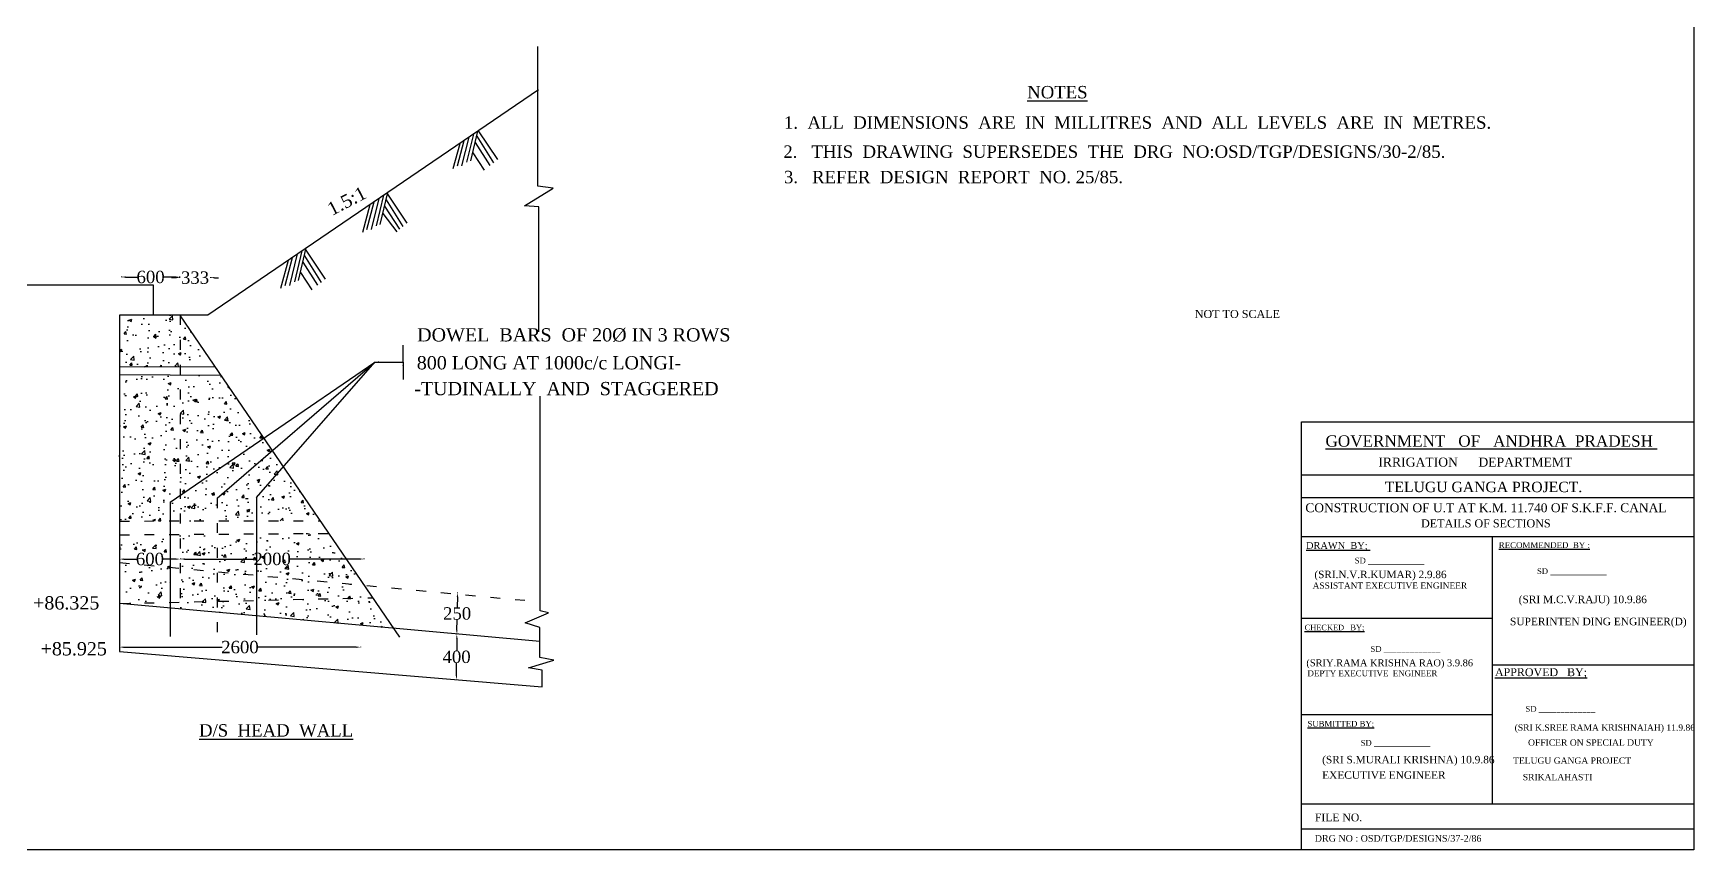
# Model space of a CAD drawing. Header units: millimetres. Extents: x 2121 to 39922, y 2665 to 24111.
# Drawn here: x 19844 to 39922, y 2665 to 12534 of the extents above; entities that cross this region are included whole.
import ezdxf

# ---------------------------------------------------------------- set-up
doc = ezdxf.new("R2010")
doc.units = ezdxf.units.MM
doc.header["$MEASUREMENT"] = 0
doc.linetypes.add('ACAD_ISO03W100', pattern=[30, 12, -18])
for name, color, linetype in [('DIM', 5, 'Continuous'), ('DWG.LINE', 10, 'Continuous'), ('HATCH', 2, 'Continuous'), ('TEXT', 7, 'Continuous')]:
    doc.layers.add(name, color=color, linetype=linetype)
doc.layers.add('DO LINE', color=3, linetype='Continuous', plot=False)
doc.layers.add('TITLE', color=7, linetype='Continuous', lineweight=30)
doc.styles.get("Standard").update_dxf_attribs({"font": 'TIMES.TTF', "height": 150})
doc.dimstyles.get("Standard").update_dxf_attribs({"dimtxt": 500, "dimasz": 50, "dimexe": 0.18, "dimexo": 0.0625, "dimgap": 0.09, "dimtad": 0, "dimtih": 1, "dimtoh": 1, "dimdec": 0, "dimzin": 0, "dimdsep": 46, "dimtxsty": 'Standard', "dimcen": 300, "dimclre": 256, "dimclrt": 4, "dimadec": 0, "dimazin": 0, "dimtfac": 1, "dimtdec": 0, "dimtofl": 0, "dimtmove": 0, "dimatfit": 3, "dimfxl": 5, "dimfxlon": 1, "dimtolj": 1, "dimtzin": 0, "dimarcsym": 0})

# ---------------------------------------------------------------- blocks, each defined once
blk = doc.blocks.new('*D13')
at = {"layer": 'Defpoints', "color": 0, "ltscale": 0.2}
for p in [(20910, 9598), (21613, 9598), (21613, 9587)]:
    blk.add_point(p, dxfattribs=at)
at = {"layer": 'DIM', "lineweight": -2, "ltscale": 0.2}
for p, q in [((20910, 9592), (20910, 9587)), ((21613, 9592), (21613, 9587))]:
    blk.add_line(p, q, dxfattribs=at)
at = {"layer": 'DIM', "color": 0, "lineweight": -2, "ltscale": 0.2}
for p, q in [((20960, 9587), (21104, 9587)), ((21563, 9587), (21419, 9587))]:
    blk.add_line(p, q, dxfattribs=at)
at = {"layer": 'DIM', "color": 0, "ltscale": 0.2}
for points in [[(20960, 9595), (20960, 9579), (20910, 9587)], [(21563, 9595), (21563, 9579), (21613, 9587)]]:
    blk.add_solid(points, dxfattribs=at)
at = {"layer": 'DIM', "color": 4, "ltscale": 0.2, "insert": (21262, 9587), "char_height": 150, "attachment_point": 5}
blk.add_mtext('\\A1;600', dxfattribs=at)
blk = doc.blocks.new('*D14')
at = {"layer": 'Defpoints', "color": 0, "ltscale": 0.2}
for p in [(21613, 9587), (21984, 9587), (21984, 9579)]:
    blk.add_point(p, dxfattribs=at)
at = {"layer": 'DIM', "color": 0, "lineweight": -2, "ltscale": 0.2}
for p, q in [((21563, 9579), (21513, 9579)), ((22034, 9579), (22084, 9579))]:
    blk.add_line(p, q, dxfattribs=at)
at = {"layer": 'DIM', "lineweight": -2, "ltscale": 0.2}
for p, q in [((21613, 9584), (21613, 9579)), ((21984, 9584), (21984, 9579))]:
    blk.add_line(p, q, dxfattribs=at)
at = {"layer": 'DIM', "color": 0, "ltscale": 0.2}
for points in [[(21563, 9588), (21563, 9571), (21613, 9579)], [(22034, 9588), (22034, 9571), (21984, 9579)]]:
    blk.add_solid(points, dxfattribs=at)
at = {"layer": 'DIM', "color": 4, "ltscale": 0.2, "insert": (21799, 9579), "char_height": 150, "attachment_point": 5}
blk.add_mtext('\\A1;333', dxfattribs=at)
blk = doc.blocks.new('*D15')
at = {"layer": 'Defpoints', "color": 0, "ltscale": 0.2}
for p in [(20887, 5161), (23798, 5161), (23798, 5114)]:
    blk.add_point(p, dxfattribs=at)
at = {"layer": 'DIM', "lineweight": -2, "ltscale": 0.2}
for p, q in [((20887, 5119), (20887, 5114)), ((23798, 5119), (23798, 5114))]:
    blk.add_line(p, q, dxfattribs=at)
at = {"layer": 'DIM', "color": 0, "lineweight": -2, "ltscale": 0.2}
for p, q in [((20937, 5114), (22127, 5114)), ((23748, 5114), (22558, 5114))]:
    blk.add_line(p, q, dxfattribs=at)
at = {"layer": 'DIM', "color": 0, "ltscale": 0.2}
for points in [[(20937, 5122), (20937, 5105), (20887, 5114)], [(23748, 5122), (23748, 5105), (23798, 5114)]]:
    blk.add_solid(points, dxfattribs=at)
at = {"layer": 'DIM', "color": 4, "ltscale": 0.2, "insert": (22342, 5114), "char_height": 150, "attachment_point": 5}
blk.add_mtext('\\A1;2600', dxfattribs=at)
blk = doc.blocks.new('*D16')
at = {"layer": 'Defpoints', "color": 0, "ltscale": 0.2}
for p in [(24963, 5272), (24958, 4721), (24958, 4721)]:
    blk.add_point(p, dxfattribs=at)
at = {"layer": 'DIM', "color": 0, "lineweight": -2, "ltscale": 0.2}
for p, q in [((24962, 5222), (24961, 5073)), ((24958, 4771), (24959, 4920))]:
    blk.add_line(p, q, dxfattribs=at)
at = {"layer": 'DIM', "lineweight": -2, "ltscale": 0.2}
for p, q in [((24963, 5272), (24962, 5272)), ((24958, 4721), (24958, 4721))]:
    blk.add_line(p, q, dxfattribs=at)
at = {"layer": 'DIM', "color": 0, "ltscale": 0.2}
for points in [[(24954, 5222), (24970, 5222), (24963, 5272)], [(24950, 4771), (24967, 4771), (24958, 4721)]]:
    blk.add_solid(points, dxfattribs=at)
at = {"layer": 'DIM', "color": 4, "ltscale": 0.2, "insert": (24960, 4996), "char_height": 150, "attachment_point": 5}
blk.add_mtext('\\A1;400', dxfattribs=at)
blk = doc.blocks.new('*D17')
at = {"layer": 'Defpoints', "color": 0, "ltscale": 0.2}
for p in [(25004, 5769), (24963, 5269), (24997, 5269)]:
    blk.add_point(p, dxfattribs=at)
at = {"layer": 'DIM', "color": 0, "lineweight": -2, "ltscale": 0.2}
for p, q in [((24969, 5720), (24967, 5596)), ((24963, 5319), (24965, 5443))]:
    blk.add_line(p, q, dxfattribs=at)
at = {"layer": 'DIM', "lineweight": -2, "ltscale": 0.2}
for p, q in [((24975, 5770), (24970, 5770)), ((24968, 5269), (24962, 5269))]:
    blk.add_line(p, q, dxfattribs=at)
at = {"layer": 'DIM', "color": 0, "ltscale": 0.2}
for points in [[(24961, 5720), (24978, 5720), (24970, 5770)], [(24955, 5319), (24972, 5319), (24963, 5269)]]:
    blk.add_solid(points, dxfattribs=at)
at = {"layer": 'DIM', "color": 4, "ltscale": 0.2, "insert": (24966, 5520), "char_height": 150, "attachment_point": 5}
blk.add_mtext('\\A1;250', dxfattribs=at)
blk = doc.blocks.new('*D18')
at = {"layer": 'Defpoints', "color": 0, "ltscale": 0.2}
for p in [(20887, 6178), (21620, 6178), (21620, 6178)]:
    blk.add_point(p, dxfattribs=at)
at = {"layer": 'DIM', "lineweight": -2, "ltscale": 0.2}
for p, q in [((20887, 6178), (20887, 6178)), ((21620, 6178), (21620, 6178))]:
    blk.add_line(p, q, dxfattribs=at)
at = {"layer": 'DIM', "color": 0, "lineweight": -2, "ltscale": 0.2}
for p, q in [((20937, 6178), (21096, 6178)), ((21570, 6178), (21411, 6178))]:
    blk.add_line(p, q, dxfattribs=at)
at = {"layer": 'DIM', "color": 0, "ltscale": 0.2}
for points in [[(20937, 6186), (20937, 6170), (20887, 6178)], [(21570, 6186), (21570, 6170), (21620, 6178)]]:
    blk.add_solid(points, dxfattribs=at)
at = {"layer": 'DIM', "color": 4, "ltscale": 0.2, "insert": (21254, 6178), "char_height": 150, "attachment_point": 5}
blk.add_mtext('\\A1;600', dxfattribs=at)
blk = doc.blocks.new('*D19')
at = {"layer": 'Defpoints', "color": 0, "ltscale": 0.2}
for p in [(21622, 6245), (23840, 6245), (23840, 6179)]:
    blk.add_point(p, dxfattribs=at)
at = {"layer": 'DIM', "lineweight": -2, "ltscale": 0.2}
for p, q in [((21622, 6184), (21622, 6179)), ((23840, 6184), (23840, 6179))]:
    blk.add_line(p, q, dxfattribs=at)
at = {"layer": 'DIM', "color": 0, "lineweight": -2, "ltscale": 0.2}
for p, q in [((21672, 6179), (22516, 6179)), ((23790, 6179), (22946, 6179))]:
    blk.add_line(p, q, dxfattribs=at)
at = {"layer": 'DIM', "color": 0, "ltscale": 0.2}
for points in [[(21672, 6187), (21672, 6171), (21622, 6179)], [(23790, 6187), (23790, 6171), (23840, 6179)]]:
    blk.add_solid(points, dxfattribs=at)
at = {"layer": 'DIM', "color": 4, "ltscale": 0.2, "insert": (22731, 6179), "char_height": 150, "attachment_point": 5}
blk.add_mtext('\\A1;2000', dxfattribs=at)

msp = doc.modelspace()

# ---------------------------------------------------------------- hatches: boundary and pattern name
at = {"layer": 'HATCH', "linetype": 'ACAD_ISO03W100', "ltscale": 0.2}
h = msp.add_hatch(dxfattribs=at)
h.set_pattern_fill('AR-CONC', color=256, scale=50, style=0)
h.paths.add_polyline_path([(21620.1, 9127.6), (20887.1, 9127.6), (20887.1, 8502.5), (21620.1, 8504.3)])
h = msp.add_hatch(dxfattribs=at)
h.set_pattern_fill('AR-CONC', color=256, scale=50, style=0)
h.paths.add_polyline_path([(21620.1, 9117.6), (21620.1, 8504.3), (22038.1, 8505.3)])
h = msp.add_hatch(dxfattribs=at)
h.set_pattern_fill('AR-CONC', color=256, scale=50, style=0)
h.paths.add_polyline_path([(21620.1, 8403.9), (20887.1, 8410.1), (20887.1, 6638.2), (21620.1, 6638.8)])
h = msp.add_hatch(dxfattribs=at)
h.set_pattern_fill('AR-CONC', color=256, scale=50, style=0)
h.paths.add_polyline_path([(22110.2, 8399.8), (21620.1, 8403.9), (21620.1, 6638.8), (23311.6, 6640.2)])
h = msp.add_hatch(dxfattribs=at)
h.set_pattern_fill('AR-CONC', color=256, scale=50, style=0)
h.paths.add_polyline_path([(21499.9, 6475.8), (20887.1, 6471.6), (20887.1, 6136.5), (21499.9, 6079.4)])
h = msp.add_hatch(dxfattribs=at)
h.set_pattern_fill('AR-CONC', color=256, scale=50, style=0)
h.paths.add_polyline_path([(22066.8, 6479.8), (21620.1, 6476.7), (21620.1, 6068.2), (22066.8, 6026.6)])
h = msp.add_hatch(dxfattribs=at)
h.set_pattern_fill('AR-CONC', color=256, scale=50, style=0)
h.paths.add_polyline_path([(22542.1, 6483), (22066.8, 6479.8), (22066.8, 6026.6), (22542.1, 5982.3)])
h = msp.add_hatch(dxfattribs=at)
h.set_pattern_fill('AR-CONC', color=256, scale=50, style=0)
h.paths.add_polyline_path([(23414.7, 6489.1), (22542.1, 6483), (22542.1, 5982.3), (23843.6, 5861)])
h = msp.add_hatch(dxfattribs=at)
h.set_pattern_fill('AR-CONC', color=256, scale=50, style=0)
h.paths.add_polyline_path([(21499.9, 6079.4), (20887.1, 6136.5), (20887.1, 5641.4), (21499.9, 5655.3)])
h.paths.add_polyline_path([(21058.7, 6291.8), (21448.5, 6291.8), (21448.5, 6064.3), (21058.7, 6064.3)], flags=9)
h = msp.add_hatch(dxfattribs=at)
h.set_pattern_fill('AR-CONC', color=256, scale=50, style=0)
h.paths.add_polyline_path([(22066.8, 6026.6), (21620.1, 6068.2), (21620.1, 5658.1), (22066.8, 5668.2)])
h = msp.add_hatch(dxfattribs=at)
h.set_pattern_fill('AR-CONC', color=256, scale=50, style=0)
h.paths.add_polyline_path([(22542.1, 5982.3), (22066.8, 6026.6), (22066.8, 5668.2), (22542.1, 5679)])
h = msp.add_hatch(dxfattribs=at)
h.set_pattern_fill('AR-CONC', color=256, scale=50, style=0)
h.paths.add_polyline_path([(23843.6, 5861), (22542.1, 5982.3), (22542.1, 5679), (23946, 5710.9)])
h = msp.add_hatch(dxfattribs=at)
h.set_pattern_fill('AR-CONC', color=256, scale=50, style=0)
h.paths.add_polyline_path([(22066.8, 5668.2), (21620.1, 5658.1), (21620.1, 5574.9), (22066.8, 5534.4)])
h = msp.add_hatch(dxfattribs=at)
h.set_pattern_fill('AR-CONC', color=256, scale=50, style=0)
h.paths.add_polyline_path([(22542.1, 5679), (22066.8, 5668.2), (22066.8, 5534.4), (22542.1, 5491.3)])
h = msp.add_hatch(dxfattribs=at)
h.set_pattern_fill('AR-CONC', color=256, scale=50, style=0)
h.paths.add_polyline_path([(23946, 5710.9), (22542.1, 5679), (22542.1, 5491.3), (24198.5, 5341.1)])

# ---------------------------------------------------------------- linework, layer by layer
at = {"layer": 'DO LINE', "linetype": 'ACAD_ISO03W100', "ltscale": 10}
for points in [[(21620.1, 9127.6), (21620.1, 5576.1)], [(22066.8, 6913.9), (22066.8, 5273.3)], [(20887.1, 6638.2), (23311.6, 6640.2)], [(20887.1, 6471.6), (23414.7, 6489.1)], [(20887.1, 6136.5), (25969.4, 5662.8)], [(20887.1, 5641.4), (23946, 5710.9)]]:
    msp.add_lwpolyline(points, dxfattribs=at)
at = {"layer": 'DWG.LINE', "ltscale": 0.2}
for points in [[(25954.4, 8926), (25954.4, 10434.2), (25780, 10448.5), (26125.4, 10662.7), (25942, 10686.5), (25942, 12374.9)], [(25951.1, 11848.9), (21953, 9127.6), (20887.1, 9127.6), (20887.1, 5062.7), (25993.6, 4633.5), (25993.6, 4834.3), (25827.2, 4864), (26136.1, 4958.2), (25965.4, 4990.7), (25965.4, 5351.3), (25787, 5405.8), (26071.6, 5530.1), (25969.4, 5554), (25969.4, 8147)], [(21620.1, 9117.6), (24270.9, 5235.2)], [(20887.1, 8502.5), (22038.1, 8505.3)], [(20887.1, 8410.1), (22110.2, 8399.8)], [(21499.9, 6866.6), (21499.9, 5241.6)], [(22542.1, 6920.8), (22542.1, 5262.4)], [(25965.4, 5180.9), (20887.1, 5641.4)]]:
    msp.add_lwpolyline(points, dxfattribs=at)
at = {"layer": 'HATCH', "ltscale": 0.2}
for points in [[(25024.7, 10931.2), (25111.8, 11277.6)], [(25085.2, 10975.9), (25167.3, 11315.4)], [(25132.6, 10991.6), (25217.8, 11349.8)], [(25203.3, 11289), (25405.6, 10968.5)], [(25222.4, 11352.9), (25453.4, 11007.3)], [(24919.6, 10899.7), (25001.8, 11202.7)], [(24969.5, 10931.2), (25049.5, 11235.2)], [(25155.4, 11087.5), (25292.8, 10877)], [(25184.9, 11211.7), (25362.4, 10933.5)], [(23825.3, 10130.1), (23915.7, 10463.5)], [(23875.2, 10161.7), (23963.1, 10495.8)], [(23930.5, 10161.7), (24025, 10537.9)], [(23990.9, 10206.3), (24080.2, 10575.5)], [(24038.3, 10222.1), (24130.5, 10609.7)], [(24090.6, 10442.1), (24268.1, 10163.9)], [(24109, 10519.5), (24311.3, 10199)], [(24125.2, 10587.6), (24359.1, 10237.7)], [(24069.4, 10353.1), (24239.1, 10133.8)], [(22942.7, 9485.6), (23038.4, 9866.4)], [(23003.2, 9530.2), (23093.5, 9903.9)], [(23050.5, 9546), (23143.8, 9938.1)], [(23121.3, 9843.4), (23323.6, 9522.9)], [(23137.5, 9911.6), (23371.3, 9561.6)], [(22837.5, 9454.1), (22929.2, 9792.1)], [(22887.5, 9485.6), (22976.6, 9824.3)], [(23073.3, 9641.9), (23210.7, 9431.3)], [(23102.9, 9766.1), (23280.4, 9487.8)]]:
    msp.add_lwpolyline(points, dxfattribs=at)
at = {"layer": 'TITLE', "lineweight": 30}
for p, q in [((35170.2, 2665.1), (35170.2, 7835.8)), ((35170.2, 7196.9), (39909.4, 7196.9)), ((35170.2, 6924.2), (39909.4, 6924.2)), ((35170.2, 6450.3), (39909.4, 6450.3)), ((35170.2, 3220.6), (39909.4, 3220.6)), ((35170.2, 2919.1), (39909.4, 2919.1))]:
    msp.add_line(p, q, dxfattribs=at)
at = {"layer": 'TITLE'}
for p, q in [((39909.4, 7835.8), (39909.4, 2665.1)), ((35170.2, 5463.3), (37475.2, 5463.3)), ((35170.2, 4300.4), (37475.2, 4300.4)), ((39909.4, 2665.1), (35170.2, 2665.1))]:
    msp.add_line(p, q, dxfattribs=at)
at = {"layer": 'TITLE', "ltscale": 0.2}
msp.add_lwpolyline([(2120.8, 24111.4), (39909.4, 24111.4), (39909.4, 2665.1), (2120.8, 2665.1)], close=True, dxfattribs=at)
at = {"layer": 'TITLE', "lineweight": 30}
for points in [[(35170.2, 7835.8), (39909.4, 7835.8)], [(37475.2, 6450.3), (37475.2, 3220.6)]]:
    msp.add_lwpolyline(points, dxfattribs=at)
at = {"layer": 'TITLE'}
msp.add_lwpolyline([(37475.2, 4899.7), (39909.4, 4899.7)], dxfattribs=at)

# ---------------------------------------------------------------- texts
at = {"layer": 'TEXT', "ltscale": 0.2}
msp.add_text('1.5:1', height=160, rotation=27.46022, dxfattribs=at).set_placement((23451.9, 10323.4))
for s, p in [('DOWEL  BARS  OF 20%%C IN 3 ROWS', (24483.3, 8808.3)), ('800 LONG AT 1000c/c LONGI-', (24478.9, 8470.9)), ('-TUDINALLY  AND  STAGGERED', (24448.4, 8158.9)), ('+86.325', (19841.9, 5569.1)), ('+85.925', (19932.9, 5014.4))]:
    msp.add_text(s, height=160, dxfattribs=at).set_placement(p)
at = {"layer": 'TITLE', "ltscale": 0.2}
for s, p in [('%%UNOTES', (31855.1, 11746.5)), ('1.  ALL  DIMENSIONS  ARE  IN  MILLITRES  AND  ALL  LEVELS  ARE  IN  METRES.', (28916, 11379.5)), ('2.   THIS  DRAWING  SUPERSEDES  THE  DRG  NO:OSD/TGP/DESIGNS/30-2/85.', (28908.6, 11027.5)), ('3.   REFER  DESIGN  REPORT  NO. 25/85.', (28916, 10720.5)), ('%%UD/S  HEAD  WALL', (21847.3, 4033))]:
    msp.add_text(s, height=150, dxfattribs=at).set_placement(p)
at = {"layer": 'TITLE', "lineweight": 30}
for s, height, p in [('NOT TO SCALE', 96.709, (33880, 9092.3)), ('%%UGOVERNMENT   OF   ANDHRA  PRADESH ', 137.114, (35459.5, 7536.5)), ('DETAILS OF SECTIONS', 96.709, (36614.6, 6561.4))]:
    msp.add_text(s, height=height, dxfattribs=at).set_placement(p)
at = {"layer": 'TITLE'}
for s, height, p in [('IRRIGATION      DEPARTMEMT ', 109.145, (36098.8, 7295.7)), ('TELUGU GANGA PROJECT.', 125.556, (36176.5, 6987.4)), ('CONSTRUCTION OF U.T AT K.M. 11.740 OF S.K.F.F. CANAL', 107.454, (35216.5, 6744.6)), ('%%UDRAWN  BY; ', 82.906, (35224.6, 6301.3)), ('%%URECOMMENDED  BY :', 71.148, (37553.8, 6311.5)), ('(SRI.N.V.R.KUMAR) 2.9.86', 89.545, (35326.2, 5947.9)), ('SD _____________', 69.451, (35813.3, 6125.5)), ('SD _____________', 69.451, (38015.5, 5997.4)), ('ASSISTANT EXECUTIVE ENGINEER', 74.911, (35304.9, 5820.6)), ('(SRI M.C.V.RAJU) 10.9.86', 91.196, (37794.3, 5645.2)), ('SUPERINTEN DING ENGINEER(D)', 91.196, (37689.4, 5378.5)), ('%%UCHECKED   BY;', 66.963, (35207.8, 5318)), ('SD _____________', 69.451, (36003.6, 5056.9)), ('(SRIY.RAMA KRISHNA RAO) 3.9.86', 83.354, (35228.8, 4882.8)), ('DEPTY EXECUTIVE  ENGINEER', 71.248, (35242.3, 4762)), ('%%UAPPROVED   BY;', 95.661, (37508.2, 4763.4)), ('%%USUBMITTED BY;', 69.732, (35242.9, 4153)), ('SD _____________', 69.451, (37876.6, 4332.7)), ('(SRI K.SREE RAMA KRISHNAIAH) 11.9.86', 76.529, (37745.6, 4103.8)), ('SD _____________', 69.451, (35884.6, 3922.4)), ('OFFICER ON SPECIAL DUTY', 76.529, (37907.7, 3922.9)), ('EXECUTIVE ENGINEER ', 90.955, (35419.5, 3522.6)), ('(SRI S.MURALI KRISHNA) 10.9.86', 90.955, (35419.5, 3709.1)), ('TELUGU GANGA PROJECT', 76.529, (37726.6, 3704.9)), ('SRIKALAHASTI', 76.529, (37844.2, 3505.2)), ('FILE NO.', 93.36, (35331.7, 3009)), ('DRG NO : OSD/TGP/DESIGNS/37-2/86', 80.156, (35330.1, 2762.8))]:
    msp.add_text(s, height=height, dxfattribs=at).set_placement(p)

# ---------------------------------------------------------------- dimensions: what is measured, and where the dimension line sits
at = {"layer": 'DIM', "ltscale": 0.2}
for p1, p2, distance, text, picture, middle in [((20909.9, 9598.3), (21613.4, 9598.3), -11.3, '600', '*D13', (21261.6, 9586.9)), ((21613.4, 9586.9), (21984, 9586.9), -7.6, '333', '*D14', (21798.7, 9579.4)), ((20887.1, 6178.1), (21620.1, 6178.1), 0, '600', '*D18', (21253.6, 6178.1)), ((21622.2, 6245.5), (23840, 6245.5), -66.4, '2000', '*D19', (22731.1, 6179.1)), ((25004.3, 5769.3), (24996.7, 5268.7), -34.2, '250', '*D17', (24966.3, 5519.5)), ((24962.5, 5271.8), (24957.7, 4720.6), 0, '400', '*D16', (24960.1, 4996.2)), ((20887.1, 5160.7), (23797.6, 5160.7), -47, '2600', '*D15', (22342.4, 5113.7))]:
    dim = msp.add_aligned_dim(p1=p1, p2=p2, distance=distance, text=text, dimstyle='Standard', dxfattribs=at)
    dim.commit()
    dim.dimension.update_dxf_attribs({"geometry": picture, "text_midpoint": middle})

# ---------------------------------------------------------------- leaders
for points in [[(21296.7, 9127.6), (21296.7, 9488.6), (19523.9, 9488.6)], [(24312.6, 8559.8), (24312.6, 8638.3), (24312.6, 8763.3)], [(21499.9, 6866.6), (23970.9, 8559.8)], [(22066.8, 6913.9), (23970.9, 8559.8)], [(22542.1, 6920.8), (23970.9, 8559.8)], [(23970.9, 8559.8), (24059.3, 8559.8), (24312.6, 8559.8)], [(24312.6, 8559.8), (24312.6, 8502.2), (24312.6, 8346.8)]]:
    msp.add_leader(points, dimstyle='Standard', override={"dimgap": 0.09, "dimtad": 0}, dxfattribs=at)

doc.saveas('drawing.dxf')
